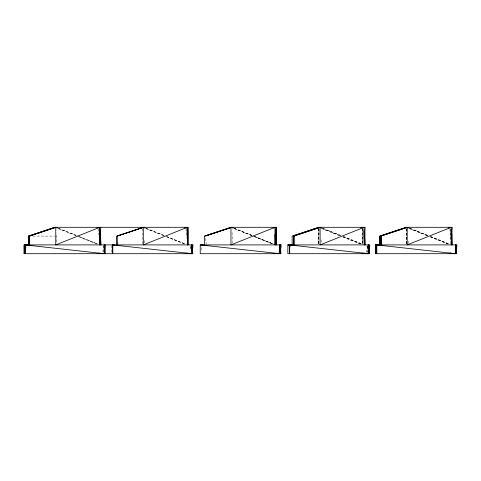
<?xml version="1.0" encoding="UTF-8"?>
<svg xmlns="http://www.w3.org/2000/svg" width="481" height="481" viewBox="0 0 481 481"><rect width="100%" height="100%" fill="white"/><g stroke="black" fill="none" stroke-linecap="round" stroke-linejoin="round"><path stroke-width="0.36" stroke-dasharray="2.4 1.8" d="M363.161 236.099L362.758 244.168L362.77 228.764M102.892 252.236L103.493 244.901M190.861 248.569L191.095 245.635L191.155 248.569M366.805 252.236L367.346 245.635M25.824 249.302L26.19 245.635M201.455 250.036L201.894 245.635M290.386 247.102L290.53 245.635M32.852 236.099L54.864 236.099M410.293 228.397L429.551 236.099M430.242 236.375L449.501 244.077M409.968 228.397L427.849 235.546M430.597 236.646L449.17 244.077M409.319 228.397L427.892 235.822M430.645 236.923L448.526 244.077M408.994 228.397L427.561 235.822M430.315 236.923L448.196 244.077M323.184 228.397L342.442 236.099M343.127 236.375L362.385 244.077M322.853 228.397L340.734 235.546M343.488 236.646L362.055 244.077M321.657 228.397L340.229 235.822M342.977 236.923L360.858 244.077M321.332 228.397L339.899 235.822M342.652 236.923L360.534 244.077M234.542 228.397L251.737 235.275M254.491 236.375L273.749 244.077M234.217 228.397L252.098 235.546M252.784 235.822L273.418 244.077M234.049 228.397L253.307 236.099M253.992 236.375L273.25 244.077M233.718 228.397L251.599 235.546M254.353 236.646L272.919 244.077M146.38 228.397L165.638 236.099M166.33 236.375L185.588 244.077M146.056 228.397L163.937 235.546M166.685 236.646L185.257 244.077M145.406 228.397L163.979 235.822M166.733 236.923L184.614 244.077M58.844 228.397L76.04 235.275M78.788 236.375L98.046 244.077M58.514 228.397L76.401 235.546M77.086 235.822L97.721 244.077M57.744 228.397L76.317 235.822M79.064 236.923L96.952 244.077M381.818 242.701L381.968 244.168M367.568 248.569L367.274 245.635L367.256 252.236M205.627 238.299L206.217 244.168M191.029 245.635L191.173 247.102M117.833 241.967L118.055 244.168M408.267 241.234L408.375 243.434M363.023 228.764L363.173 231.698M321.08 239.766L321.266 243.434M319.005 228.764L319.264 233.898M232.076 232.431L232.624 243.434M144.318 240.5L144.462 243.434M56.524 235.365L56.926 243.434M449.927 228.764L450.348 239.033M362.265 228.764L362.896 244.168M186.015 228.764L186.375 237.566M98.352 228.764L98.593 234.632M450.258 228.764L450.258 244.168M406.415 228.764L406.415 244.168M406.367 228.764L406.367 244.168M406.241 228.764L406.241 244.168M367.406 245.635L367.406 248.569M367.081 245.635L367.081 252.236M362.596 227.297L362.596 244.168M318.909 228.764L318.909 244.168M318.753 228.764L318.753 244.168L318.699 227.297M318.578 228.764L318.578 244.168M142.454 228.764L142.454 244.168M111.718 245.635L111.718 252.236M103.343 245.635L103.343 252.236M191.005 248.569L191.005 245.635L190.945 248.569"/><path stroke-width="0.72" d="M99.904 244.901L100.788 227.297M187.446 244.901L188.324 227.297L54.786 227.297M275.108 244.901L275.986 227.297M275.866 239.766L276.485 227.297L230.964 227.297L230.964 244.901L274.988 227.297L274.988 244.901M364.315 243.434L365.127 227.297L318.578 227.297L319.955 227.844M451.431 243.434L452.236 227.297L406.241 227.297L379.834 236.099L379.834 244.901M104.112 250.769L104.593 244.901L104.593 253.703L100.89 253.289M191.648 250.769L192.129 244.901L192.129 253.703M279.076 253.703L279.798 244.901L279.798 253.703M280.176 246.368L280.291 244.901L280.291 253.703M104.617 253.703L105.501 244.901M280.116 250.769L280.7 244.901M280.615 250.769L281.199 244.901L200.234 244.901L200.234 253.703L280.97 253.703L280.164 245.635M369.18 251.503L369.835 244.901L287.842 244.901L287.842 253.703L369.606 253.703L368.729 244.901M452.338 253.289L456.072 253.703L456.95 244.901L375.511 244.901L375.511 253.703L456.722 253.703L455.838 244.901M96.915 227.856L98.292 227.297M98.016 227.856L99.393 227.297L100.114 244.901M184.584 227.856L185.955 227.297M185.558 227.856L186.929 227.297L187.65 244.901M273.22 227.856L274.591 227.297M273.719 227.856L275.09 227.297M360.828 227.856L362.205 227.297M362.355 227.856L363.726 227.297M448.496 227.856L449.867 227.297M449.464 227.856L450.841 227.297M274.11 227.844L275.481 227.297M361.219 227.844L362.596 227.297M448.887 227.844L450.258 227.297M54.864 227.297L28.379 236.099L28.379 244.901L28.451 236.099L29.918 236.099M57.143 227.844L55.766 227.297L29.353 236.099L29.353 244.901M56.121 227.297L29.479 236.099L29.479 244.901M141.065 227.76L142.683 227.297L144.035 227.844M144.679 227.844L143.302 227.297L116.889 236.099L116.889 244.901M145.009 227.844L143.633 227.297L117.015 236.099L117.069 244.901M117.244 236.099L143.657 227.297M231.09 227.297L204.557 236.099L204.557 244.901M204.732 236.099L231.319 227.297L232.672 227.844M205.748 235.864L231.638 227.297M206.078 235.864L220.701 231M222.066 230.537L231.818 227.297L233.171 227.844M318.753 227.297L292.165 236.099L292.165 244.901M293.188 235.864L318.933 227.297M321.476 227.844L320.099 227.297L293.693 236.099L293.693 244.901M293.813 236.099L320.454 227.297L321.807 227.844M408.591 227.844L407.215 227.297L380.802 236.099L380.802 244.901M24.05 253.703L192.809 253.703L191.925 244.901M377.717 244.901L379.208 245.07M376.743 244.901L378.294 245.07M450.877 253.204L455.327 253.703L456.042 244.901L456.042 253.703M377.32 245.07L375.835 244.901L375.835 253.703M449.903 253.204L454.353 253.703M375.511 244.901L376.99 245.063M450.3 253.21L454.743 253.703M290.602 244.901L292.099 245.07M365.223 253.289L368.957 253.703L368.933 244.901L368.212 253.703L363.768 253.204M291.179 245.07L289.7 244.901L289.7 253.703M289.081 244.901L368.602 253.703L368.602 244.901M288.173 244.901L289.652 245.07M362.241 253.204L366.684 253.703M287.842 244.901L290.067 245.148M362.638 253.21L367.081 253.703M201.467 244.901L203.457 245.07M276.088 253.289L280.321 253.703M200.234 244.901L279.966 253.703M112.897 244.901L114.382 245.07M186.965 253.204L191.414 253.703M185.997 253.204L190.44 253.703M26.269 244.901L27.76 245.07M25.361 244.901L26.84 245.07M99.429 253.204L103.872 253.703M26.659 245.07L24.26 244.901L24.26 253.703M98.328 253.204L103.517 253.703M408.916 227.844L407.545 227.297L380.928 236.099L380.928 244.901M407.948 227.844L406.571 227.297L379.954 236.099L380.008 244.901M406.241 227.297L407.617 227.844M318.909 227.297L320.28 227.844M231.463 227.297L232.84 227.844M230.964 227.297L232.341 227.844M56.091 227.297L57.467 227.844M56.367 227.844L54.996 227.297L28.583 236.099L28.583 244.901M279.738 246.368L280.471 253.703M104.389 244.901L105.267 253.703M451.918 233.898L452.471 244.901M364.73 232.431L365.356 244.901M275.986 230.231L276.719 244.901M276.22 244.901L275.451 229.497L275.481 237.566M187.824 230.231L188.558 244.901M100.282 230.231L101.016 244.901M450.931 229.497L451.563 244.901M363.877 230.964L364.448 244.901M275.36 233.898L275.511 237.566M274.891 234.632L275.312 244.901M455.717 244.901L455.717 253.703L376.485 244.901L376.485 253.703M451.232 244.901L451.232 227.297L407.215 244.901L407.215 227.297M381.132 236.099L381.132 244.901M380.982 236.099L380.982 244.901M380.158 236.099L380.158 244.901M376.809 244.901L376.809 253.703M376.659 244.901L376.659 253.703M376.605 244.901L376.605 253.703M375.685 244.901L375.685 253.703M375.631 244.901L375.631 253.703M364.123 244.901L364.123 227.297L320.099 244.901L320.099 227.297M294.017 236.099L294.017 244.901M293.867 236.099L293.867 244.901M289.49 244.901L289.49 253.703M289.37 244.901L289.37 253.703M279.467 244.901L279.467 253.703M191.805 244.901L191.805 253.703M187.319 244.901L187.319 227.297L143.302 244.901L143.302 227.297M112.746 244.901L112.746 253.703M112.692 244.901L112.692 253.703M112.572 253.703L112.572 244.901L192.16 253.703L193.037 244.901L24.05 244.901L24.11 253.703M104.263 244.901L104.263 253.703L25.03 244.901L25.03 253.703M99.783 244.901L99.783 227.297L55.766 244.901L55.766 227.297M29.527 236.099L29.527 244.901M25.204 244.901L25.156 253.703"/></g></svg>
